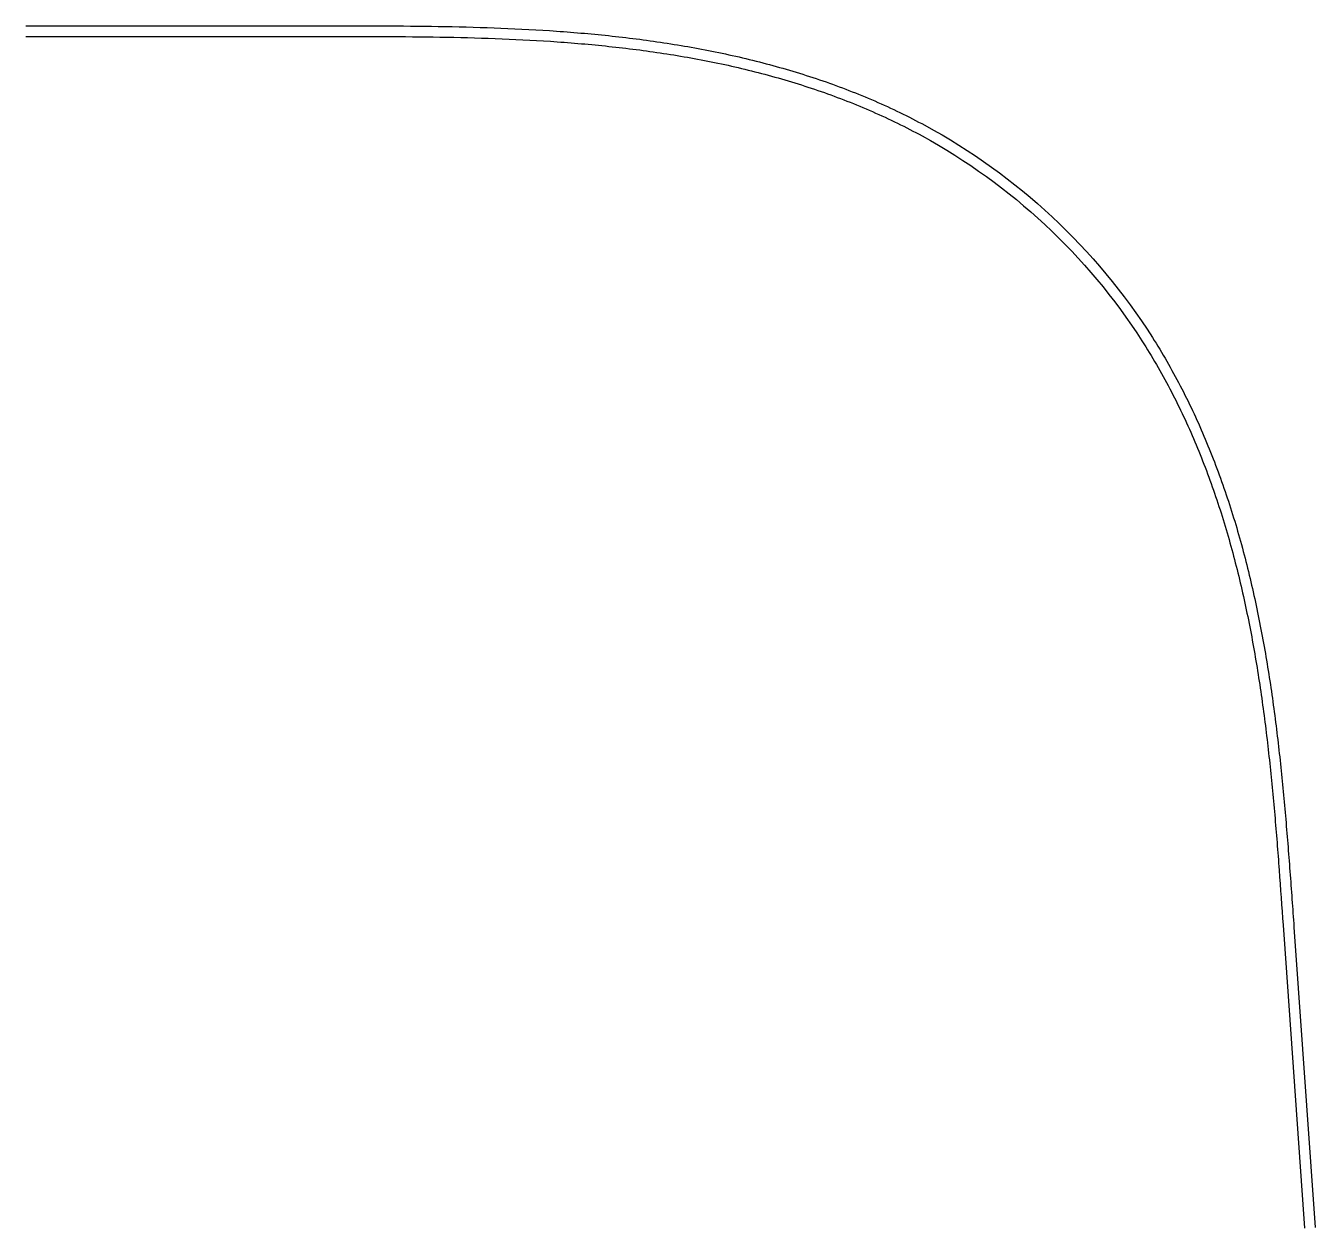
# Model space of a CAD drawing. Header units: metres. Extents: x 0 to 212, y -96 to 102.
import ezdxf

# ---------------------------------------------------------------- set-up
doc = ezdxf.new("R2010")
doc.units = ezdxf.units.M
doc.layers.add('JBTKO_PLF', color=4, linetype='Continuous')
doc.layers.add('JBTKO_SPO', color=2, linetype='Continuous')

msp = doc.modelspace()

# ---------------------------------------------------------------- linework, layer by layer
at = {"layer": 'JBTKO_PLF', "flags": 128}
msp.add_lwpolyline([(0, 101.75), (49.57, 101.75, -0.001024), (58.74, 101.74, -0.003072), (67.9, 101.65, -0.00512), (77.07, 101.41, -0.007168), (86.23, 100.95, -0.009216), (95.36, 100.19, -0.011264), (104.46, 99.05, -0.013312), (113.49, 97.47, -0.01536), (122.42, 95.37, -0.017407), (131.19, 92.69, -0.019454), (139.73, 89.38, -0.021502), (147.98, 85.38, -0.127861), (185.44, 50.48, -0.021503), (190.02, 42.53, -0.019456), (193.93, 34.24, -0.017408), (197.22, 25.68, -0.015361), (199.95, 16.93, -0.013313), (202.16, 8.03, -0.011265), (203.94, -0.96, -0.009217), (205.35, -10.02, -0.007169), (206.46, -19.13, -0.005121), (207.34, -28.25, -0.003072), (208.08, -37.39, -0.001024), (208.74, -46.54), (212.25, -95.98)], format="xyb", dxfattribs=at)
at = {"layer": 'JBTKO_SPO', "flags": 128}
msp.add_lwpolyline([(0, 100), (50, 100, -0.001033), (59.09, 99.99, -0.003098), (68.18, 99.9, -0.005164), (77.27, 99.66, -0.00723), (86.35, 99.2, -0.009295), (95.41, 98.43, -0.01136), (104.42, 97.3, -0.013426), (113.38, 95.72, -0.015491), (122.22, 93.62, -0.017556), (130.91, 90.94, -0.019621), (139.37, 87.63, -0.021686), (147.53, 83.63, -0.125655), (183.73, 49.9, -0.021686), (188.3, 42.04, -0.019621), (192.21, 33.84, -0.017556), (195.49, 25.36, -0.015491), (198.21, 16.69, -0.013426), (200.42, 7.87, -0.01136), (202.19, -1.04, -0.009295), (203.59, -10.03, -0.00723), (204.7, -19.05, -0.005164), (205.58, -28.1, -0.003098), (206.31, -37.16, -0.001033), (206.96, -46.23), (210.5, -96.1)], format="xyb", dxfattribs=at)

doc.saveas('drawing.dxf')
